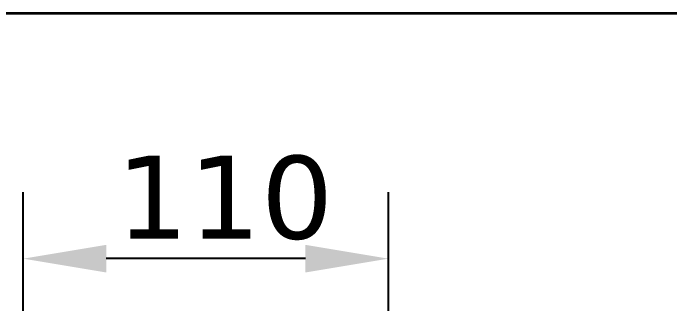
# Model space of a CAD drawing. Header units: millimetres. Extents: x 68 to 2000, y 100 to 2870.
# Drawn here: x 486.2 to 684.1, y 2782.4 to 2870 of the extents above; entities that cross this region are included whole.
import ezdxf

# ---------------------------------------------------------------- set-up
doc = ezdxf.new("R2010")
doc.units = ezdxf.units.MM
doc.header["$LTSCALE"] = 10
doc.layers.add('Bemaßung (ISO)', color=7, linetype='Continuous', lineweight=25)
doc.layers.add('Rahmen (ISO)', color=7, linetype='Continuous', lineweight=35)
doc.styles.add('Notiztext (DIN)', font='verdana.ttf')
doc.dimstyles.new('Standard (DIN)', dxfattribs={"dimscale": 10, "dimtxt": 2.5, "dimasz": 2.5, "dimexe": 2, "dimexo": 4, "dimgap": 0.5, "dimtad": 1, "dimdec": 1, "dimrnd": 1e-08, "dimtxsty": 'Notiztext (DIN)', "dimcen": 0.09, "dimclrd": 256, "dimclre": 256, "dimclrt": 256, "dimadec": 0, "dimazin": 2, "dimtfac": 1, "dimtmove": 0, "dimatfit": 3, "dimfxl": 0, "dimtolj": 1, "dimtzin": 0, "dimlwd": -1, "dimlwe": -1, "dimarcsym": 0})

# ---------------------------------------------------------------- blocks, each defined once
blk = doc.blocks.new('Ränder Wedi_hoch')
at = {"layer": 'Rahmen (ISO)'}
blk.add_line((16, 287), (200, 287), dxfattribs=at)
blk = doc.blocks.new('*D81')
at = {"layer": 'Bemaßung (ISO)', "transparency": 16777216}
for p, q in [((489.28, 2770.16), (489.28, 2816.03)), ((599.28, 2770.16), (599.28, 2816.03)), ((574.28, 2796.03), (514.28, 2796.03))]:
    blk.add_line(p, q, dxfattribs=at)
for points in [[(514.28, 2800.19), (514.28, 2791.86), (489.28, 2796.03)], [(574.28, 2800.19), (574.28, 2791.86), (599.28, 2796.03)]]:
    blk.add_solid(points, dxfattribs=at)
at = {"layer": 'Defpoints', "color": 0, "transparency": 16777216}
for p in [(489.28, 2796.03), (489.28, 2730.16), (599.28, 2730.16)]:
    blk.add_point(p, dxfattribs=at)
at = {"layer": 'Bemaßung (ISO)', "transparency": 16777216, "insert": (517.24, 2827.05), "char_height": 25, "attachment_point": 1, "style": 'Notiztext (DIN)'}
blk.add_mtext('\\A1;110', dxfattribs=at)

msp = doc.modelspace()

# ---------------------------------------------------------------- block references
at = {"xscale": 10, "yscale": 10, "zscale": 10}
msp.add_blockref('Ränder Wedi_hoch', (0, 0), dxfattribs=at)

# ---------------------------------------------------------------- dimensions: what is measured, and where the dimension line sits
at = {"layer": 'Bemaßung (ISO)'}
dim = msp.add_linear_dim(base=(489.28, 2796.03), p1=(599.28, 2730.16), p2=(489.28, 2730.16), angle=180, dimstyle='Standard (DIN)', override={"dimdec": 1, "dimtp": 0, "dimtm": 0, "dimtdec": 2, "dimtofl": 0, "dimatfit": 1}, dxfattribs=at)
dim.commit()
dim.dimension.update_dxf_attribs({"geometry": '*D81', "text_midpoint": (546.57, 2796.03), "dimtype": 160})

doc.saveas('drawing.dxf')
